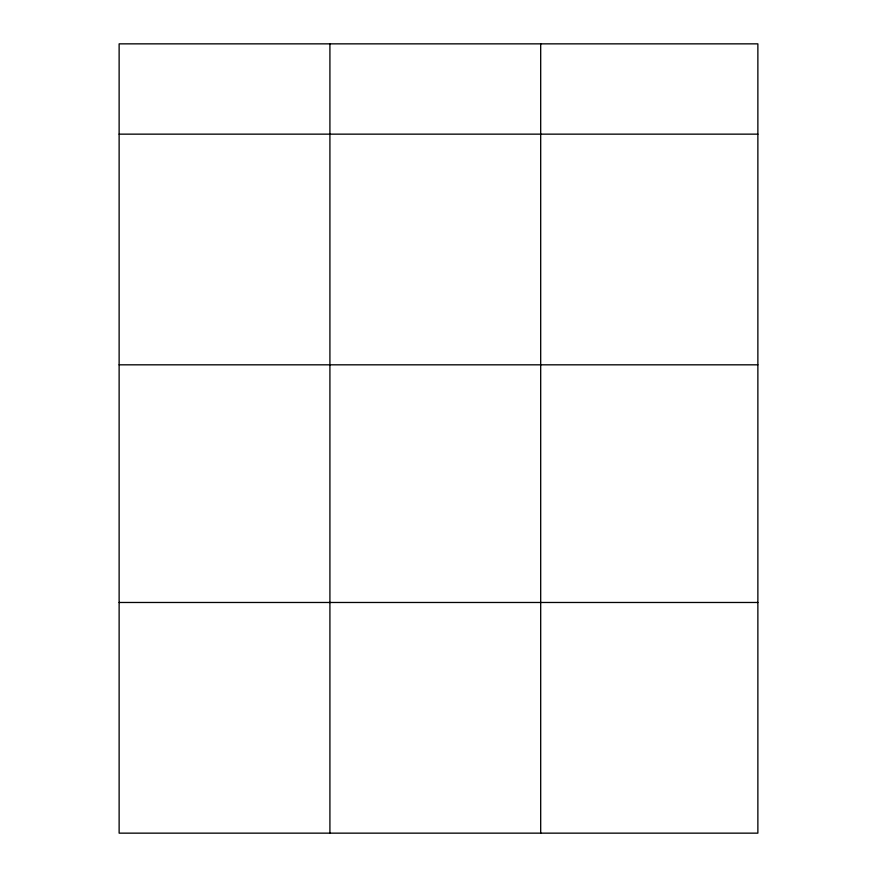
<?xml version="1.0" encoding="UTF-8"?>
<svg xmlns="http://www.w3.org/2000/svg" width="877" height="877" viewBox="0 0 877 877"><rect width="100%" height="100%" fill="white"/><g stroke="black" fill="none" stroke-linecap="round" stroke-linejoin="round"><path stroke-width="1.32" d="M757.871 134.148L757.871 833.15L119.129 833.15L119.129 43.85L757.871 43.85L757.871 134.148L119.129 134.148M119.129 364.821L757.871 364.821M119.129 602.477L757.871 602.477M540.692 43.85L540.692 833.15M329.916 43.85L329.916 833.15"/></g></svg>
